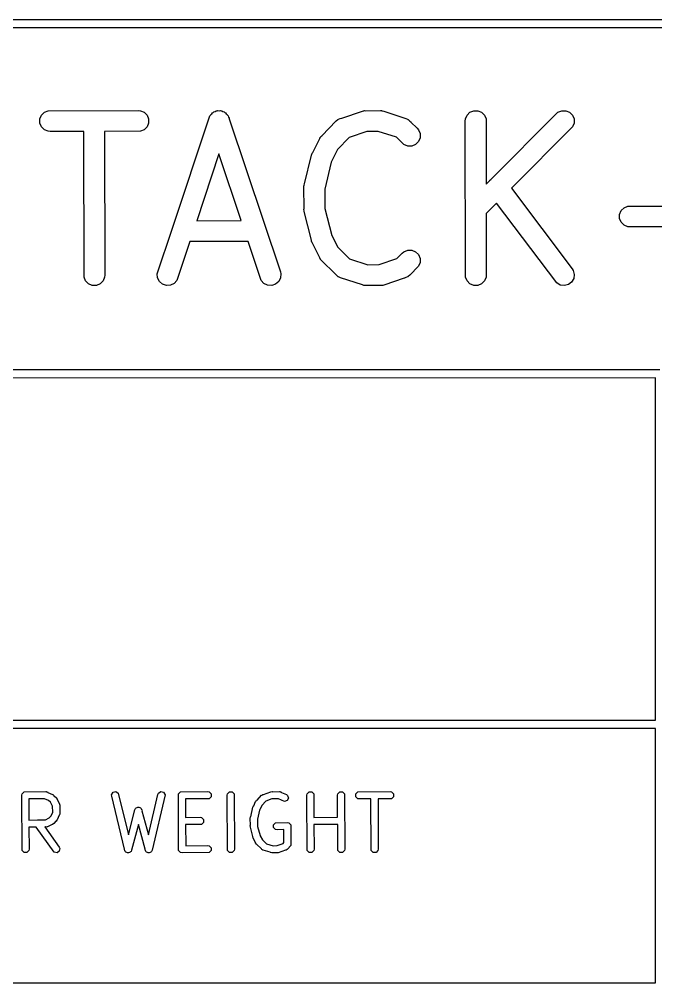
# Model space of a CAD drawing. Extents: x 139 to 262, y -120 to -93.
# Drawn here: x 187.09 to 196.32, y -108.47 to -94.5 of the extents above; entities that cross this region are included whole.
import ezdxf

# ---------------------------------------------------------------- set-up
doc = ezdxf.new("R2010")
doc.units = 0
doc.layers.add('BLACK', color=7, linetype='CONTINUOUS')

msp = doc.modelspace()

# ---------------------------------------------------------------- linework, layer by layer
at = {"layer": 'BLACK', "linetype": 'CONTINUOUS'}
for p, q in [((167.1458, -94.504434), (262.4201, -94.4996)), ((262.356655, -94.62177), (167.228849, -94.626597)), ((187.410302, -95.890835), (187.452349, -95.848788)), ((187.452349, -95.848788), (187.507286, -95.826032)), ((187.507286, -95.826032), (188.814275, -95.823104)), ((188.814275, -95.823104), (188.844007, -95.826032)), ((188.844007, -95.826032), (188.898944, -95.848788)), ((188.898944, -95.848788), (188.940991, -95.890835)), ((189.879133, -95.869546), (189.891655, -95.855109)), ((189.891655, -95.855109), (189.901395, -95.850238)), ((189.901395, -95.850238), (189.909621, -95.843105)), ((189.909621, -95.843105), (189.927748, -95.837062)), ((189.927748, -95.837062), (189.944841, -95.828516)), ((189.944841, -95.828516), (189.9557, -95.827744)), ((189.9557, -95.827744), (189.966033, -95.8243)), ((189.966033, -95.8243), (189.985098, -95.825655)), ((189.985098, -95.825655), (190.004155, -95.824301)), ((190.004155, -95.824301), (190.014483, -95.827743)), ((190.014483, -95.827743), (190.025347, -95.828516)), ((190.025347, -95.828516), (190.042441, -95.837063)), ((190.042441, -95.837063), (190.060567, -95.843105)), ((190.060567, -95.843105), (190.068791, -95.850238)), ((190.068791, -95.850238), (190.078533, -95.855109)), ((190.078533, -95.855109), (190.091055, -95.869547)), ((191.768953, -95.93247), (192.065664, -95.830925)), ((192.065664, -95.830925), (192.080406, -95.827572)), ((192.080406, -95.827572), (192.084125, -95.826032)), ((192.084125, -95.826032), (192.087351, -95.825993)), ((192.087351, -95.825993), (192.094796, -95.8243)), ((192.094796, -95.8243), (192.114077, -95.82567)), ((192.114077, -95.82567), (192.326733, -95.823104)), ((192.326733, -95.823104), (192.341776, -95.824585)), ((192.341776, -95.824585), (192.345794, -95.8243)), ((192.345794, -95.8243), (192.348807, -95.825277)), ((192.348807, -95.825277), (192.356465, -95.826032)), ((192.356465, -95.826032), (192.375747, -95.834019)), ((192.375747, -95.834019), (192.694241, -95.937363)), ((193.583712, -95.890835), (193.625759, -95.848788)), ((193.625759, -95.848788), (193.680696, -95.826032)), ((193.680696, -95.826032), (193.74016, -95.826032)), ((193.74016, -95.826032), (193.795097, -95.848788)), ((193.795097, -95.848788), (193.837144, -95.890835)), ((194.879922, -95.867741), (194.903016, -95.848788)), ((194.903016, -95.848788), (194.957953, -95.826032)), ((194.957953, -95.826032), (195.017417, -95.826032)), ((195.017417, -95.826032), (195.072354, -95.848788)), ((195.072354, -95.848788), (195.114401, -95.890835)), ((187.387546, -95.945772), (187.410302, -95.890835)), ((187.387546, -96.005236), (187.387546, -95.945772)), ((188.940991, -95.890835), (188.963747, -95.945772)), ((188.963747, -95.945772), (188.963747, -96.005236)), ((189.308167, -97.53091), (189.840515, -95.927311)), ((189.840515, -95.927311), (189.852694, -95.900031)), ((189.852694, -95.900031), (189.859829, -95.891803)), ((189.859829, -95.891803), (189.864699, -95.882065)), ((189.864699, -95.882065), (189.879133, -95.869546)), ((190.091055, -95.869547), (190.105489, -95.882066)), ((190.105489, -95.882066), (190.110358, -95.891804)), ((190.110358, -95.891804), (190.117493, -95.900031)), ((190.117493, -95.900031), (190.12361, -95.918307)), ((190.12361, -95.918307), (190.132082, -95.935251)), ((190.132082, -95.935251), (190.132837, -95.945875)), ((190.132837, -95.945875), (190.87474, -98.162511)), ((191.476787, -96.187921), (191.686779, -95.974179)), ((191.686779, -95.974179), (191.709873, -95.955226)), ((191.709873, -95.955226), (191.714931, -95.95313)), ((191.714931, -95.95313), (191.719069, -95.949542)), ((191.719069, -95.949542), (191.745113, -95.940628)), ((191.745113, -95.940628), (191.76481, -95.93247)), ((191.76481, -95.93247), (191.768953, -95.93247)), ((192.694241, -95.937363), (192.721521, -95.949543)), ((192.721521, -95.949543), (192.725657, -95.95313)), ((192.725657, -95.95313), (192.730716, -95.955226)), ((192.730716, -95.955226), (192.753461, -95.977244)), ((192.753461, -95.977244), (192.766443, -95.988503)), ((192.766443, -95.988503), (192.76771, -95.991037)), ((192.76771, -95.991037), (192.860248, -96.080617)), ((193.558028, -95.975504), (193.560956, -95.945772)), ((193.560956, -98.240436), (193.558028, -95.975504)), ((193.560956, -95.945772), (193.583712, -95.890835)), ((193.837144, -95.890835), (193.8599, -95.945772)), ((193.8599, -95.945772), (193.86112, -96.889797)), ((193.927176, -96.82353), (194.879922, -95.867741)), ((195.114401, -95.890835), (195.137157, -95.945772)), ((195.137157, -95.945772), (195.137157, -96.005236)), ((187.410302, -96.060173), (187.387546, -96.005236)), ((187.452349, -96.10222), (187.410302, -96.060173)), ((187.507286, -96.124976), (187.452349, -96.10222)), ((187.537018, -96.127904), (187.507286, -96.124976)), ((188.023441, -96.126814), (187.537018, -96.127904)), ((188.026174, -98.240436), (188.023441, -96.126814)), ((188.844007, -96.124976), (188.325351, -96.126137)), ((188.325351, -96.126137), (188.328046, -98.210704)), ((188.898944, -96.10222), (188.844007, -96.124976)), ((188.940991, -96.060173), (188.898944, -96.10222)), ((188.963747, -96.005236), (188.940991, -96.060173)), ((192.131513, -96.12769), (191.87236, -96.216382)), ((192.295873, -96.125707), (192.131513, -96.12769)), ((192.561062, -96.211754), (192.295873, -96.125707)), ((192.860248, -96.080617), (192.879201, -96.103711)), ((192.879201, -96.103711), (192.901957, -96.158648)), ((195.114401, -96.060173), (194.228521, -96.948882)), ((195.137157, -96.005236), (195.114401, -96.060173)), ((191.345852, -96.43123), (191.445355, -96.226662)), ((191.445355, -96.226662), (191.45341, -96.213865)), ((191.45341, -96.213865), (191.45495, -96.210149)), ((191.45495, -96.210149), (191.457177, -96.207881)), ((191.457177, -96.207881), (191.461271, -96.201379)), ((191.461271, -96.201379), (191.476787, -96.187921)), ((191.87236, -96.216382), (191.702081, -96.389702)), ((192.667816, -96.315096), (192.561062, -96.211754)), ((192.879201, -96.273049), (192.837154, -96.315096)), ((192.901957, -96.218112), (192.879201, -96.273049)), ((192.901957, -96.158648), (192.901957, -96.218112)), ((191.702081, -96.389702), (191.61379, -96.57122)), ((192.722753, -96.337852), (192.667816, -96.315096)), ((192.782217, -96.337852), (192.722753, -96.337852)), ((192.837154, -96.315096), (192.782217, -96.337852)), ((189.984156, -96.452864), (189.662444, -97.421962)), ((190.307933, -97.420235), (189.984156, -96.452864)), ((191.225827, -96.887998), (191.327378, -96.470732)), ((191.327378, -96.470732), (191.328162, -96.468537)), ((191.328162, -96.468537), (191.32824, -96.467441)), ((191.32824, -96.467441), (191.329422, -96.46501)), ((191.329422, -96.46501), (191.33743, -96.442598)), ((191.33743, -96.442598), (191.345852, -96.43123)), ((191.61379, -96.57122), (191.518748, -96.961743)), ((193.86112, -96.889797), (193.912247, -96.838507)), ((193.912247, -96.838507), (193.916273, -96.831708)), ((193.916273, -96.831708), (193.927176, -96.82353)), ((191.21639, -96.933446), (191.2169, -96.92826)), ((191.218994, -97.243878), (191.21639, -96.933446)), ((191.21657, -96.926038), (191.217493, -96.922245)), ((191.2169, -96.92826), (191.21657, -96.926038)), ((191.217493, -96.922245), (191.219318, -96.903714)), ((191.219318, -96.903714), (191.225827, -96.887998)), ((191.518748, -96.961743), (191.521118, -97.244281)), ((194.228521, -96.948882), (195.109605, -98.119264)), ((191.21657, -97.260169), (191.218994, -97.243878)), ((191.521118, -97.244281), (191.621521, -97.635484)), ((194.013211, -97.16488), (193.861672, -97.316903)), ((194.885946, -98.324173), (194.013211, -97.16488)), ((195.818912, -97.27453), (195.860959, -97.232483)), ((195.860959, -97.232483), (195.915896, -97.209727)), ((195.915896, -97.209727), (197.648638, -97.206799)), ((191.219284, -97.278528), (191.21657, -97.260169)), ((191.219318, -97.282493), (191.219284, -97.278528)), ((191.220177, -97.284568), (191.219318, -97.282493)), ((191.22094, -97.289723), (191.220177, -97.284568)), ((191.327162, -97.703603), (191.22094, -97.289723)), ((193.861672, -97.316903), (193.862828, -98.210704)), ((195.796156, -97.329467), (195.818912, -97.27453)), ((195.796156, -97.388931), (195.796156, -97.329467)), ((195.818912, -97.443868), (195.796156, -97.388931)), ((189.303432, -97.542343), (189.308167, -97.53091)), ((189.662444, -97.421962), (190.307933, -97.420235)), ((195.860959, -97.485915), (195.818912, -97.443868)), ((195.915896, -97.508671), (195.860959, -97.485915)), ((195.945628, -97.511599), (195.915896, -97.508671)), ((197.67837, -97.508671), (195.945628, -97.511599)), ((189.088824, -98.191643), (189.303432, -97.545175)), ((189.303432, -97.545175), (189.303432, -97.542343)), ((191.621521, -97.635484), (191.709859, -97.807434)), ((189.562116, -97.724182), (189.384607, -98.258897)), ((190.408905, -97.721916), (189.562116, -97.724182)), ((190.597762, -98.286178), (190.408905, -97.721916)), ((191.32824, -97.718766), (191.327162, -97.703603)), ((191.336785, -97.741097), (191.32824, -97.718766)), ((191.33743, -97.743609), (191.336785, -97.741097)), ((191.338084, -97.744492), (191.33743, -97.743609)), ((191.338917, -97.746668), (191.338084, -97.744492)), ((191.447391, -97.957812), (191.338917, -97.746668)), ((191.709859, -97.807434), (191.880025, -97.974614)), ((191.454949, -97.976058), (191.447391, -97.957812)), ((192.567154, -97.970193), (192.644722, -97.890064)), ((192.644722, -97.890064), (192.667816, -97.871111)), ((192.667816, -97.871111), (192.722753, -97.848355)), ((192.722753, -97.848355), (192.782216, -97.848355)), ((192.782216, -97.848355), (192.837154, -97.87111)), ((192.837154, -97.87111), (192.879201, -97.913157)), ((192.879201, -97.913157), (192.901957, -97.968094)), ((191.459805, -97.981975), (191.454949, -97.976058)), ((191.461271, -97.984828), (191.459805, -97.981975)), ((191.46431, -97.987463), (191.461271, -97.984828)), ((191.473903, -97.999152), (191.46431, -97.987463)), ((191.672356, -98.194123), (191.473903, -97.999152)), ((191.880025, -97.974614), (192.144719, -98.0605)), ((192.144719, -98.0605), (192.309076, -98.058517)), ((192.309076, -98.058517), (192.567154, -97.970193)), ((192.879202, -98.082495), (192.753811, -98.212029)), ((192.901957, -98.027558), (192.879202, -98.082495)), ((192.901957, -97.968094), (192.901957, -98.027558)), ((188.328046, -98.210704), (188.325118, -98.240436)), ((189.09304, -98.250957), (189.088824, -98.191643)), ((190.87474, -98.162511), (190.881365, -98.191643)), ((190.881365, -98.191643), (190.877149, -98.250957)), ((191.674147, -98.197705), (191.672356, -98.194123)), ((191.689971, -98.211429), (191.674147, -98.197705)), ((191.709873, -98.230982), (191.689971, -98.211429)), ((191.714931, -98.233077), (191.709873, -98.230982)), ((191.719069, -98.236666), (191.714931, -98.233077)), ((191.746349, -98.248845), (191.719069, -98.236666)), ((192.721521, -98.236665), (192.695485, -98.245575)), ((192.725657, -98.233077), (192.721521, -98.236665)), ((192.730717, -98.230982), (192.725657, -98.233077)), ((192.753811, -98.212029), (192.730717, -98.230982)), ((193.862828, -98.210704), (193.8599, -98.240436)), ((195.109605, -98.119264), (195.125102, -98.144806)), ((195.125102, -98.144806), (195.139859, -98.202409)), ((195.139859, -98.202409), (195.13145, -98.261275)), ((188.04893, -98.295373), (188.026174, -98.240436)), ((188.090977, -98.33742), (188.04893, -98.295373)), ((188.145914, -98.360176), (188.090977, -98.33742)), ((188.205378, -98.360176), (188.145914, -98.360176)), ((188.260315, -98.33742), (188.205378, -98.360176)), ((188.302362, -98.295373), (188.260315, -98.33742)), ((188.325118, -98.240436), (188.302362, -98.295373)), ((189.119633, -98.304143), (189.09304, -98.250957)), ((189.164555, -98.343104), (189.119633, -98.304143)), ((189.220967, -98.361908), (189.164555, -98.343104)), ((189.280281, -98.357692), (189.220967, -98.361908)), ((189.333467, -98.331099), (189.280281, -98.357692)), ((189.372428, -98.286177), (189.333467, -98.331099)), ((189.384607, -98.258897), (189.372428, -98.286177)), ((190.636722, -98.331099), (190.597762, -98.286178)), ((190.689908, -98.357692), (190.636722, -98.331099)), ((190.749222, -98.361908), (190.689908, -98.357692)), ((190.805635, -98.343104), (190.749222, -98.361908)), ((190.850556, -98.304143), (190.805635, -98.343104)), ((190.877149, -98.250957), (190.850556, -98.304143)), ((192.064842, -98.352188), (191.746349, -98.248845)), ((192.084125, -98.360176), (192.064842, -98.352188)), ((192.091782, -98.36093), (192.084125, -98.360176)), ((192.094796, -98.361908), (192.091782, -98.36093)), ((192.098813, -98.361622), (192.094796, -98.361908)), ((192.113857, -98.363104), (192.098813, -98.361622)), ((192.326512, -98.360537), (192.113857, -98.363104)), ((192.345794, -98.361908), (192.326512, -98.360537)), ((192.353238, -98.360214), (192.345794, -98.361908)), ((192.356465, -98.360176), (192.353238, -98.360214)), ((192.360183, -98.358635), (192.356465, -98.360176)), ((192.374926, -98.355283), (192.360183, -98.358635)), ((192.671635, -98.253738), (192.374926, -98.355283)), ((192.675779, -98.253738), (192.671635, -98.253738)), ((192.695485, -98.245575), (192.675779, -98.253738)), ((193.583712, -98.295373), (193.560956, -98.240436)), ((193.625759, -98.33742), (193.583712, -98.295373)), ((193.680696, -98.360176), (193.625759, -98.33742)), ((193.74016, -98.360176), (193.680696, -98.360176)), ((193.795097, -98.33742), (193.74016, -98.360176)), ((193.837144, -98.295373), (193.795097, -98.33742)), ((193.8599, -98.240436), (193.837144, -98.295373)), ((194.937113, -98.354469), (194.885946, -98.324173)), ((194.995979, -98.362878), (194.937113, -98.354469)), ((195.053582, -98.348121), (194.995979, -98.362878)), ((195.101154, -98.312442), (195.053582, -98.348121)), ((195.13145, -98.261275), (195.101154, -98.312442)), ((167.233544, -99.584419), (196.3801, -99.5796)), ((196.316613, -99.70178), (167.228849, -99.70659)), ((196.317789, -104.663561), (196.316613, -99.70178)), ((181.799385, -104.664431), (196.317789, -104.663561)), ((196.317818, -104.785728), (181.833793, -104.786596)), ((196.318692, -108.472953), (196.317818, -104.785728)), ((187.122556, -105.755), (187.126616, -105.734588)), ((187.126616, -106.557732), (187.122556, -105.755)), ((187.126616, -105.734588), (187.155484, -105.70572)), ((187.155484, -105.70572), (187.473923, -105.70166)), ((187.473923, -105.70166), (187.476542, -105.702181)), ((187.476542, -105.702181), (187.477704, -105.701794)), ((187.477704, -105.701794), (187.480145, -105.702897)), ((187.480145, -105.702897), (187.494335, -105.70572)), ((187.494335, -105.70572), (187.500888, -105.712273)), ((187.500888, -105.712273), (187.56881, -105.742973)), ((187.56881, -105.742973), (187.568843, -105.742974)), ((187.568843, -105.742974), (187.568876, -105.743003)), ((187.568876, -105.743003), (187.572284, -105.744544)), ((187.572284, -105.744544), (187.588725, -105.757304)), ((187.588725, -105.757304), (187.590368, -105.762234)), ((187.590368, -105.762234), (187.620449, -105.78915)), ((188.427095, -105.746557), (188.448492, -105.711788)), ((188.427874, -105.767355), (188.427095, -105.746557)), ((188.615096, -106.536857), (188.427874, -105.767355)), ((188.448492, -105.711788), (188.488206, -105.702332)), ((188.488206, -105.702332), (188.522975, -105.723729)), ((188.522975, -105.723729), (188.669648, -106.32657)), ((188.962065, -106.32817), (189.098434, -105.742645)), ((189.202991, -105.746557), (189.015945, -106.549675)), ((189.098434, -105.742645), (189.107111, -105.723729)), ((189.107111, -105.723729), (189.14188, -105.702332)), ((189.14188, -105.702332), (189.181594, -105.711788)), ((189.181594, -105.711788), (189.202991, -105.746557)), ((189.395009, -105.755), (189.399069, -105.734588)), ((189.399069, -106.557732), (189.395009, -105.755)), ((189.399069, -105.734588), (189.427937, -105.70572)), ((189.427937, -105.70572), (189.820883, -105.70166)), ((189.820883, -105.70166), (189.841295, -105.70572)), ((189.841295, -105.70572), (189.870163, -105.734588)), ((189.870163, -105.775412), (189.841295, -105.80428)), ((189.870163, -105.734588), (189.870163, -105.775412)), ((190.102822, -105.755), (190.106882, -105.734588)), ((190.106882, -106.557732), (190.102822, -105.755)), ((190.106882, -105.734588), (190.13575, -105.70572)), ((190.13575, -105.70572), (190.176574, -105.70572)), ((190.176574, -105.70572), (190.205442, -105.734588)), ((190.205442, -105.734588), (190.209502, -106.53732)), ((190.537267, -105.824375), (190.602738, -105.754536)), ((190.602738, -105.754536), (190.604959, -105.753051)), ((190.604959, -105.753051), (190.605507, -105.751957)), ((190.605507, -105.751957), (190.607921, -105.751072)), ((190.607921, -105.751072), (190.620042, -105.742974)), ((190.620042, -105.742974), (190.630031, -105.742973)), ((190.630031, -105.742973), (190.735347, -105.704397)), ((190.735347, -105.704397), (190.755996, -105.701794)), ((190.755996, -105.701794), (190.761993, -105.704792)), ((190.761993, -105.704792), (190.863975, -105.70166)), ((190.863975, -105.70166), (190.866594, -105.702181)), ((190.866594, -105.702181), (190.867756, -105.701794)), ((190.867756, -105.701794), (190.870197, -105.702897)), ((190.870197, -105.702897), (190.884387, -105.70572)), ((190.884387, -105.70572), (190.89094, -105.712273)), ((190.89094, -105.712273), (190.962336, -105.744544)), ((190.962336, -105.744544), (190.978777, -105.757304)), ((190.978777, -105.757304), (190.991688, -105.796034)), ((191.257675, -105.755), (191.261735, -105.734588)), ((191.261735, -106.557732), (191.257675, -105.755)), ((191.261735, -105.734588), (191.290603, -105.70572)), ((191.290603, -105.70572), (191.331427, -105.70572)), ((191.331427, -105.70572), (191.360295, -105.734588)), ((191.360295, -105.734588), (191.36203, -106.077632)), ((191.704715, -105.755), (191.708775, -105.734588)), ((191.706331, -106.074642), (191.704715, -105.755)), ((191.708775, -105.734588), (191.737643, -105.70572)), ((191.737643, -105.70572), (191.778467, -105.70572)), ((191.778467, -105.70572), (191.807335, -105.734588)), ((191.807335, -105.734588), (191.811395, -106.53732)), ((191.969548, -105.734588), (191.998416, -105.70572)), ((191.969548, -105.775412), (191.969548, -105.734588)), ((191.998416, -105.80428), (191.969548, -105.775412)), ((191.998416, -105.70572), (192.465868, -105.70166)), ((192.465868, -105.70166), (192.48628, -105.70572)), ((192.48628, -105.70572), (192.515148, -105.734588)), ((192.515148, -105.775412), (192.48628, -105.80428)), ((192.515148, -105.734588), (192.515148, -105.775412)), ((187.454663, -105.804785), (187.225545, -105.807706)), ((187.225545, -105.807706), (187.227097, -106.114593)), ((187.511049, -105.830272), (187.454663, -105.804785)), ((187.539059, -105.855334), (187.511049, -105.830272)), ((187.569818, -105.91127), (187.539059, -105.855334)), ((187.572482, -105.99799), (187.569818, -105.91127)), ((187.620449, -105.78915), (187.620632, -105.789211)), ((187.620632, -105.789211), (187.620742, -105.789412)), ((187.620742, -105.789412), (187.6234, -105.79179)), ((187.6234, -105.79179), (187.634963, -105.809095)), ((187.634963, -105.809095), (187.634962, -105.815271)), ((187.634962, -105.815271), (187.670645, -105.880158)), ((187.670645, -105.880158), (187.67135, -105.882735)), ((187.67135, -105.882735), (187.672216, -105.883601)), ((187.672216, -105.883601), (187.672295, -105.886184)), ((187.672295, -105.886184), (187.676142, -105.900231)), ((187.676142, -105.900231), (187.673015, -105.909612)), ((187.673015, -105.909612), (187.676276, -106.015773)), ((189.841295, -105.80428), (189.497999, -105.807827)), ((189.497999, -105.807827), (189.499361, -106.077221)), ((190.476948, -105.92833), (190.485837, -105.909512)), ((190.485837, -105.909512), (190.488987, -105.907621)), ((190.488987, -105.907621), (190.516669, -105.846382)), ((190.516669, -105.846348), (190.516699, -105.846315)), ((190.516669, -105.846382), (190.516669, -105.846348)), ((190.516699, -105.846315), (190.518241, -105.842905)), ((190.518241, -105.842905), (190.531001, -105.826464)), ((190.531001, -105.826464), (190.537267, -105.824375)), ((190.603955, -105.904167), (190.576404, -105.965122)), ((190.663583, -105.840562), (190.603955, -105.904167)), ((190.751785, -105.808254), (190.663583, -105.840562)), ((190.752215, -105.80834), (190.751785, -105.808254)), ((190.846192, -105.805453), (190.752215, -105.80834)), ((190.934701, -105.845459), (190.846192, -105.805453)), ((190.973431, -105.832548), (190.934701, -105.845459)), ((190.991688, -105.796034), (190.973431, -105.832548)), ((192.018828, -105.80834), (191.998416, -105.80428)), ((192.18927, -105.806859), (192.018828, -105.80834)), ((192.193068, -106.557732), (192.18927, -105.806859)), ((192.48628, -105.80428), (192.291989, -105.805967)), ((192.291989, -105.805967), (192.295688, -106.53732)), ((187.522602, -106.080909), (187.547662, -106.052901)), ((187.547662, -106.052901), (187.572482, -105.99799)), ((187.665662, -106.042738), (187.634963, -106.110658)), ((187.672216, -106.036185), (187.665662, -106.042738)), ((187.675038, -106.021995), (187.672216, -106.036185)), ((187.676142, -106.019554), (187.675038, -106.021995)), ((187.676276, -106.015773), (187.675754, -106.018392)), ((187.675754, -106.018392), (187.676142, -106.019554)), ((188.669648, -106.32657), (188.763504, -105.964777)), ((188.763504, -105.964777), (188.772686, -105.9461)), ((188.772686, -105.9461), (188.778979, -105.942456)), ((188.778979, -105.942456), (188.782623, -105.936163)), ((188.782623, -105.936163), (188.796021, -105.93259)), ((188.796021, -105.93259), (188.808018, -105.925645)), ((188.808018, -105.925645), (188.815042, -105.927518)), ((188.815042, -105.927518), (188.822068, -105.925645)), ((188.822068, -105.925645), (188.834066, -105.932591)), ((188.834066, -105.932591), (188.847463, -105.936164)), ((188.847463, -105.936164), (188.851105, -105.942456)), ((188.851105, -105.942456), (188.8574, -105.9461)), ((188.8574, -105.9461), (188.861158, -105.959819)), ((188.861158, -105.959819), (188.867918, -105.971495)), ((188.867918, -105.971495), (188.866185, -105.978172)), ((188.866185, -105.978172), (188.962065, -106.32817)), ((190.445892, -106.066137), (190.476948, -105.92833)), ((190.573452, -105.968925), (190.543189, -106.103217)), ((190.576404, -105.965122), (190.573452, -105.968925)), ((187.227097, -106.114593), (187.350175, -106.113024)), ((187.350175, -106.113024), (187.350625, -106.11271)), ((187.350625, -106.11271), (187.352258, -106.112998)), ((187.352258, -106.112998), (187.466907, -106.111536)), ((187.466907, -106.111536), (187.522602, -106.080909)), ((187.562664, -106.176813), (187.497778, -106.212496)), ((187.568843, -106.176813), (187.562664, -106.176813)), ((187.586147, -106.16525), (187.568843, -106.176813)), ((187.588526, -106.16259), (187.586147, -106.16525)), ((187.588726, -106.162481), (187.588526, -106.16259)), ((187.588786, -106.1623), (187.588726, -106.162481)), ((187.615701, -106.132219), (187.588786, -106.1623)), ((187.620632, -106.130576), (187.615701, -106.132219)), ((187.633392, -106.114134), (187.620632, -106.130576)), ((187.634931, -106.110728), (187.633392, -106.114134)), ((187.634963, -106.110693), (187.634931, -106.110728)), ((187.634963, -106.110658), (187.634963, -106.110693)), ((188.814365, -106.177929), (188.717568, -106.551064)), ((188.913107, -106.538378), (188.814365, -106.177929)), ((189.499361, -106.077221), (189.709123, -106.074193)), ((189.729535, -106.176813), (189.499882, -106.180128)), ((189.499882, -106.180128), (189.501435, -106.48728)), ((189.709123, -106.074193), (189.729535, -106.078253)), ((189.729535, -106.078253), (189.758403, -106.107121)), ((189.758403, -106.147945), (189.729535, -106.176813)), ((189.758403, -106.107121), (189.758403, -106.147945)), ((190.438102, -106.09028), (190.442162, -106.069868)), ((190.441166, -106.19005), (190.438102, -106.09028)), ((190.438683, -106.19419), (190.441166, -106.19005)), ((190.439695, -106.214977), (190.438683, -106.19419)), ((190.442162, -106.069868), (190.445892, -106.066137)), ((190.543189, -106.103217), (190.541834, -106.106084)), ((190.541834, -106.106084), (190.544782, -106.20204)), ((190.544782, -106.20204), (190.544046, -106.205736)), ((190.777442, -106.181628), (190.80631, -106.15276)), ((190.777442, -106.222452), (190.777442, -106.181628)), ((190.80631, -106.15276), (190.975735, -106.1487)), ((190.975735, -106.1487), (190.996147, -106.15276)), ((190.996147, -106.15276), (191.025015, -106.181628)), ((191.025015, -106.181628), (191.029075, -106.462813)), ((191.36203, -106.077632), (191.706331, -106.074642)), ((191.706851, -106.177435), (191.362549, -106.180425)), ((191.362549, -106.180425), (191.364355, -106.53732)), ((191.708775, -106.557732), (191.706851, -106.177435)), ((187.333252, -106.21612), (187.227618, -106.217467)), ((187.227618, -106.217467), (187.229236, -106.53732)), ((187.59427, -106.582302), (187.333252, -106.21612)), ((187.466973, -106.214415), (187.458347, -106.214525)), ((187.458347, -106.214525), (187.666634, -106.506731)), ((187.477705, -106.217993), (187.466973, -106.214415)), ((187.491929, -106.214097), (187.477705, -106.217993)), ((187.494335, -106.214067), (187.491929, -106.214097)), ((187.4952, -106.213201), (187.494335, -106.214067)), ((187.497778, -106.212496), (187.4952, -106.213201)), ((190.476945, -106.350466), (190.439695, -106.214977)), ((190.544046, -106.205736), (190.580442, -106.338116)), ((190.580442, -106.338116), (190.580612, -106.341613)), ((190.580612, -106.341613), (190.613658, -106.401706)), ((190.80631, -106.25132), (190.777442, -106.222452)), ((190.826722, -106.25538), (190.80631, -106.25132)), ((190.923131, -106.253069), (190.826722, -106.25538)), ((190.925812, -106.438737), (190.923131, -106.253069)), ((190.475489, -106.354835), (190.476945, -106.350466)), ((190.480986, -106.374908), (190.475489, -106.354835)), ((190.516669, -106.439794), (190.480986, -106.374908)), ((190.516669, -106.445972), (190.516669, -106.439794)), ((190.528232, -106.463277), (190.516669, -106.445972)), ((190.601136, -106.531623), (190.528232, -106.463277)), ((190.613658, -106.401706), (190.613718, -106.401925)), ((190.613718, -106.401925), (190.673462, -106.457934)), ((190.673462, -106.457934), (190.768292, -106.486479)), ((190.827151, -106.484065), (190.913582, -106.452405)), ((190.913582, -106.452405), (190.925812, -106.438737)), ((191.029075, -106.462813), (191.025015, -106.483225)), ((187.155484, -106.5866), (187.126616, -106.557732)), ((187.196308, -106.5866), (187.155484, -106.5866)), ((187.225176, -106.557732), (187.196308, -106.5866)), ((187.229236, -106.53732), (187.225176, -106.557732)), ((187.634474, -106.589397), (187.59427, -106.582302)), ((187.667918, -106.565986), (187.634474, -106.589397)), ((187.666634, -106.506731), (187.675013, -106.525782)), ((187.675013, -106.525782), (187.667918, -106.565986)), ((188.613154, -106.544345), (188.615096, -106.536857)), ((188.619646, -106.555559), (188.613154, -106.544345)), ((188.622817, -106.568591), (188.619646, -106.555559)), ((188.629611, -106.572772), (188.622817, -106.568591)), ((188.633609, -106.579677), (188.629611, -106.572772)), ((188.646353, -106.583075), (188.633609, -106.579677)), ((188.657586, -106.589988), (188.646353, -106.583075)), ((188.665347, -106.58814), (188.657586, -106.589988)), ((188.673054, -106.590195), (188.665347, -106.58814)), ((188.684467, -106.583587), (188.673054, -106.590195)), ((188.6973, -106.580532), (188.684467, -106.583587)), ((188.701481, -106.573737), (188.6973, -106.580532)), ((188.708386, -106.56974), (188.701481, -106.573737)), ((188.717568, -106.551064), (188.708386, -106.56974)), ((188.911388, -106.545763), (188.913107, -106.538378)), ((188.918133, -106.556723), (188.911388, -106.545763)), ((188.921699, -106.56974), (188.918133, -106.556723)), ((188.928603, -106.573737), (188.921699, -106.56974)), ((188.932785, -106.580532), (188.928603, -106.573737)), ((188.945617, -106.583587), (188.932785, -106.580532)), ((188.957031, -106.590195), (188.945617, -106.583587)), ((188.964737, -106.58814), (188.957031, -106.590195)), ((188.972499, -106.589988), (188.964737, -106.58814)), ((188.983731, -106.583075), (188.972499, -106.589988)), ((188.996476, -106.579677), (188.983731, -106.583075)), ((189.000473, -106.572772), (188.996476, -106.579677)), ((189.007268, -106.568591), (189.000473, -106.572772)), ((189.015945, -106.549675), (189.007268, -106.568591)), ((189.427937, -106.5866), (189.399069, -106.557732)), ((189.448349, -106.59066), (189.427937, -106.5866)), ((189.841295, -106.5866), (189.448349, -106.59066)), ((189.501435, -106.48728), (189.820883, -106.48398)), ((189.820883, -106.48398), (189.841295, -106.48804)), ((189.841295, -106.48804), (189.870163, -106.516908)), ((189.870163, -106.557732), (189.841295, -106.5866)), ((189.870163, -106.516908), (189.870163, -106.557732)), ((190.13575, -106.5866), (190.106882, -106.557732)), ((190.176574, -106.5866), (190.13575, -106.5866)), ((190.205442, -106.557732), (190.176574, -106.5866)), ((190.209502, -106.53732), (190.205442, -106.557732)), ((190.605507, -106.540363), (190.601136, -106.531623)), ((190.618143, -106.547566), (190.605507, -106.540363)), ((190.620042, -106.549346), (190.618143, -106.547566)), ((190.621265, -106.549346), (190.620042, -106.549346)), ((190.623588, -106.55067), (190.621265, -106.549346)), ((190.727001, -106.581798), (190.623588, -106.55067)), ((190.731803, -106.5866), (190.727001, -106.581798)), ((190.752215, -106.59066), (190.731803, -106.5866)), ((190.755915, -106.590501), (190.752215, -106.59066)), ((190.755996, -106.590526), (190.755915, -106.590501)), ((190.756056, -106.590495), (190.755996, -106.590526)), ((190.817614, -106.587862), (190.756056, -106.590495)), ((190.768292, -106.486479), (190.826722, -106.48398)), ((190.822941, -106.590526), (190.817614, -106.587862)), ((190.843589, -106.587923), (190.822941, -106.590526)), ((190.826722, -106.48398), (190.827151, -106.484065)), ((190.948905, -106.549346), (190.843589, -106.587923)), ((190.958895, -106.549346), (190.948905, -106.549346)), ((190.971017, -106.541246), (190.958895, -106.549346)), ((190.97343, -106.540363), (190.971017, -106.541246)), ((190.973976, -106.539269), (190.97343, -106.540363)), ((190.9762, -106.537784), (190.973976, -106.539269)), ((191.025015, -106.483225), (190.9762, -106.537784)), ((191.290603, -106.5866), (191.261735, -106.557732)), ((191.331427, -106.5866), (191.290603, -106.5866)), ((191.360295, -106.557732), (191.331427, -106.5866)), ((191.364355, -106.53732), (191.360295, -106.557732)), ((191.737643, -106.5866), (191.708775, -106.557732)), ((191.778467, -106.5866), (191.737643, -106.5866)), ((191.807335, -106.557732), (191.778467, -106.5866)), ((191.811395, -106.53732), (191.807335, -106.557732)), ((192.221936, -106.5866), (192.193068, -106.557732)), ((192.26276, -106.5866), (192.221936, -106.5866)), ((192.291628, -106.557732), (192.26276, -106.5866)), ((192.295688, -106.53732), (192.291628, -106.557732)), ((181.834967, -108.473688), (196.318692, -108.472953))]:
    msp.add_line(p, q, dxfattribs=at)

doc.saveas('drawing.dxf')
